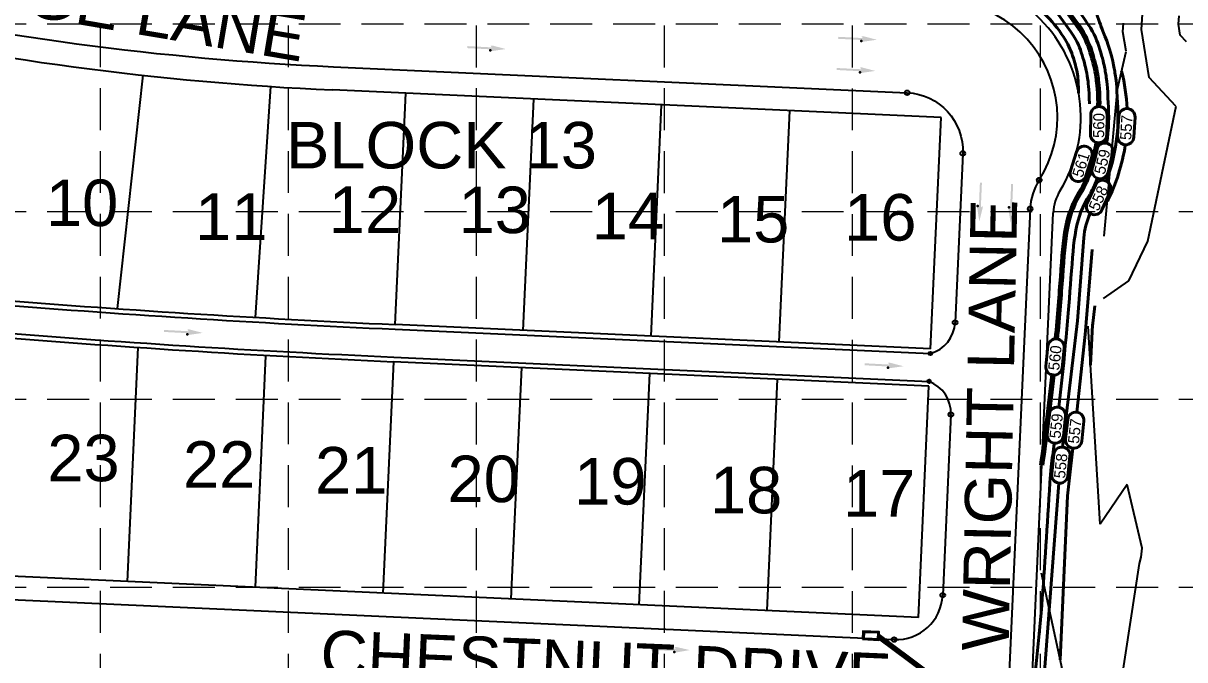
# Model space of a CAD drawing. Header units: feet. Extents: x 10084 to 13321, y 3329 to 8503.
# Drawn here: x 11265.9 to 11764.7, y 5804.2 to 6077.8 of the extents above; entities that cross this region are included whole.
import ezdxf
from ezdxf.enums import TextEntityAlignment as Align

# ---------------------------------------------------------------- set-up
doc = ezdxf.new("R2010")
doc.units = ezdxf.units.FT
doc.header["$LTSCALE"] = 40
doc.header["$MEASUREMENT"] = 0
for name, pattern in [('( Dashdot )', [1.001, 0.5, -0.25, 0.001, -0.25]), ('CENTERX2', [4, 2.5, -0.5, 0.5, -0.5]), ('DASHED', [0.75, 0.5, -0.25]), ('HIDDEN', [0.375, 0.25, -0.125])]:
    doc.linetypes.add(name, pattern=pattern)
for name, color, linetype in [('CONT-L', 55, 'Continuous'), ('CURB', 4, 'Continuous'), ('flow arrow', 4, 'Continuous'), ('GRID', 254, 'DASHED'), ('INLET', 4, 'Continuous'), ('Level 1', 7, 'Continuous'), ('LOT', 7, 'Continuous'), ('NAME', 6, 'Continuous'), ('ROW', 3, '( Dashdot )'), ('STORM', 2, 'Continuous'), ('storm CL', 7, 'CENTERX2')]:
    doc.layers.add(name, color=color, linetype=linetype)
doc.styles.get("Standard").update_dxf_attribs({"font": 'ARIAL.TTF'})
doc.styles.add('Style-CB101', font='CB101.shx')

msp = doc.modelspace()

# ---------------------------------------------------------------- hatches: boundary and pattern name
at = {"layer": 'flow arrow', "linetype": 'Continuous', "lineweight": 30}
h = msp.add_hatch(color=7, dxfattribs=at)
edge = h.paths.add_edge_path()
edge.add_line((11625.97, 6072.03), (11626.48, 6071.4))
edge.add_line((11626.48, 6071.4), (11615.91, 6071.94))
edge.add_line((11615.91, 6071.94), (11615.87, 6071.08))
edge.add_line((11615.87, 6071.08), (11626.44, 6070.54))
edge.add_line((11626.44, 6070.54), (11625.88, 6070.07))
edge.add_line((11625.88, 6070.07), (11625.88, 6070.06))
edge.add_ellipse((11626.41, 6069.99), major_axis=(-0.559, 0.029), ratio=0.285714, start_angle=342.8173, end_angle=484.7269)
edge.add_line((11626.72, 6069.84), (11626.72, 6069.84))
edge.add_line((11626.72, 6069.84), (11632.5, 6070.68))
edge.add_line((11632.5, 6070.68), (11626.84, 6072.15))
edge.add_line((11626.84, 6072.15), (11626.84, 6072.15))
edge.add_ellipse((11626.51, 6072.04), major_axis=(-0.559, 0.029), ratio=0.285714, start_angle=234.1685, end_angle=374.4967)
edge.add_line((11625.97, 6072.03), (11625.97, 6072.03))
edge.add_line((11625.97, 6072.03), (11625.97, 6072.03))
h = msp.add_hatch(color=7, dxfattribs=at)
edge = h.paths.add_edge_path()
edge.add_line((11466.67, 6068.03), (11467.19, 6067.39))
edge.add_line((11467.19, 6067.39), (11456.62, 6067.94))
edge.add_line((11456.62, 6067.94), (11456.58, 6067.08))
edge.add_line((11456.58, 6067.08), (11467.14, 6066.53))
edge.add_line((11467.14, 6066.53), (11466.58, 6066.06))
edge.add_line((11466.58, 6066.06), (11466.58, 6066.06))
edge.add_ellipse((11467.11, 6065.98), major_axis=(-0.559, 0.029), ratio=0.285714, start_angle=342.8173, end_angle=484.7269)
edge.add_line((11467.42, 6065.84), (11467.42, 6065.84))
edge.add_line((11467.42, 6065.84), (11473.21, 6066.68))
edge.add_line((11473.21, 6066.68), (11467.55, 6068.15))
edge.add_line((11467.55, 6068.15), (11467.55, 6068.15))
edge.add_ellipse((11467.21, 6068.04), major_axis=(-0.559, 0.029), ratio=0.285714, start_angle=234.1685, end_angle=374.4967)
edge.add_line((11466.67, 6068.03), (11466.67, 6068.03))
edge.add_line((11466.67, 6068.03), (11466.67, 6068.03))
h = msp.add_hatch(color=7, dxfattribs=at)
edge = h.paths.add_edge_path()
edge.add_line((11625.33, 6058.63), (11625.84, 6057.99))
edge.add_line((11625.84, 6057.99), (11615.27, 6058.54))
edge.add_line((11615.27, 6058.54), (11615.23, 6057.68))
edge.add_line((11615.23, 6057.68), (11625.8, 6057.13))
edge.add_line((11625.8, 6057.13), (11625.24, 6056.66))
edge.add_line((11625.24, 6056.66), (11625.24, 6056.66))
edge.add_ellipse((11625.77, 6056.59), major_axis=(-0.559, 0.029), ratio=0.285714, start_angle=342.8173, end_angle=484.7269)
edge.add_line((11626.08, 6056.44), (11626.08, 6056.44))
edge.add_line((11626.08, 6056.44), (11631.86, 6057.28))
edge.add_line((11631.86, 6057.28), (11626.2, 6058.75))
edge.add_line((11626.2, 6058.75), (11626.2, 6058.75))
edge.add_ellipse((11625.87, 6058.64), major_axis=(-0.559, 0.029), ratio=0.285714, start_angle=234.1685, end_angle=374.4967)
edge.add_line((11625.33, 6058.63), (11625.33, 6058.63))
edge.add_line((11625.33, 6058.63), (11625.33, 6058.63))
h = msp.add_hatch(color=7, dxfattribs=at)
edge = h.paths.add_edge_path()
edge.add_line((11677.79, 5999.13), (11677.16, 5998.61))
edge.add_line((11677.16, 5998.61), (11677.62, 6009.19))
edge.add_line((11677.62, 6009.19), (11676.76, 6009.22))
edge.add_line((11676.76, 6009.22), (11676.3, 5998.65))
edge.add_line((11676.3, 5998.65), (11675.83, 5999.21))
edge.add_line((11675.83, 5999.21), (11675.83, 5999.21))
edge.add_ellipse((11675.76, 5998.68), major_axis=(0.024, 0.559), ratio=0.285714, start_angle=342.8173, end_angle=484.7269)
edge.add_line((11675.61, 5998.36), (11675.61, 5998.36))
edge.add_line((11675.61, 5998.36), (11676.5, 5992.59))
edge.add_line((11676.5, 5992.59), (11677.92, 5998.26))
edge.add_line((11677.92, 5998.26), (11677.92, 5998.26))
edge.add_ellipse((11677.81, 5998.59), major_axis=(0.024, 0.559), ratio=0.285714, start_angle=234.1685, end_angle=374.4967)
edge.add_line((11677.79, 5999.14), (11677.79, 5999.13))
edge.add_line((11677.79, 5999.13), (11677.79, 5999.13))
h = msp.add_hatch(color=7, dxfattribs=at)
edge = h.paths.add_edge_path()
edge.add_line((11691.2, 5998.6), (11690.57, 5998.08))
edge.add_line((11690.57, 5998.08), (11691.03, 6008.66))
edge.add_line((11691.03, 6008.66), (11690.17, 6008.69))
edge.add_line((11690.17, 6008.69), (11689.71, 5998.12))
edge.add_line((11689.71, 5998.12), (11689.24, 5998.68))
edge.add_line((11689.24, 5998.68), (11689.23, 5998.68))
edge.add_ellipse((11689.16, 5998.15), major_axis=(0.024, 0.559), ratio=0.285714, start_angle=342.8173, end_angle=484.7269)
edge.add_line((11689.02, 5997.83), (11689.02, 5997.83))
edge.add_line((11689.02, 5997.83), (11689.91, 5992.06))
edge.add_line((11689.91, 5992.06), (11691.33, 5997.73))
edge.add_line((11691.33, 5997.73), (11691.33, 5997.73))
edge.add_ellipse((11691.22, 5998.06), major_axis=(0.024, 0.559), ratio=0.285714, start_angle=234.1685, end_angle=374.4967)
edge.add_line((11691.2, 5998.61), (11691.2, 5998.6))
edge.add_line((11691.2, 5998.6), (11691.2, 5998.6))
h = msp.add_hatch(color=7, dxfattribs=at)
edge = h.paths.add_edge_path()
edge.add_line((11336.48, 5946.06), (11337, 5945.42))
edge.add_line((11337, 5945.42), (11326.43, 5945.98))
edge.add_line((11326.43, 5945.98), (11326.38, 5945.12))
edge.add_line((11326.38, 5945.12), (11336.95, 5944.56))
edge.add_line((11336.95, 5944.56), (11336.39, 5944.09))
edge.add_line((11336.39, 5944.09), (11336.39, 5944.09))
edge.add_ellipse((11336.92, 5944.02), major_axis=(-0.559, 0.029), ratio=0.285714, start_angle=342.8173, end_angle=484.7269)
edge.add_line((11337.23, 5943.87), (11337.23, 5943.87))
edge.add_line((11337.23, 5943.87), (11343.01, 5944.7))
edge.add_line((11343.01, 5944.7), (11337.36, 5946.18))
edge.add_line((11337.36, 5946.18), (11337.36, 5946.18))
edge.add_ellipse((11337.02, 5946.07), major_axis=(-0.559, 0.029), ratio=0.285714, start_angle=234.1685, end_angle=374.4967)
edge.add_line((11336.48, 5946.06), (11336.48, 5946.06))
edge.add_line((11336.48, 5946.06), (11336.48, 5946.06))
h = msp.add_hatch(color=7, dxfattribs=at)
edge = h.paths.add_edge_path()
edge.add_line((11637.38, 5931.73), (11637.9, 5931.1))
edge.add_line((11637.9, 5931.1), (11627.33, 5931.65))
edge.add_line((11627.33, 5931.65), (11627.29, 5930.79))
edge.add_line((11627.29, 5930.79), (11637.85, 5930.24))
edge.add_line((11637.85, 5930.24), (11637.29, 5929.77))
edge.add_line((11637.29, 5929.77), (11637.29, 5929.76))
edge.add_ellipse((11637.82, 5929.69), major_axis=(-0.559, 0.029), ratio=0.285714, start_angle=342.8173, end_angle=484.7269)
edge.add_line((11638.14, 5929.54), (11638.13, 5929.54))
edge.add_line((11638.13, 5929.54), (11643.92, 5930.38))
edge.add_line((11643.92, 5930.38), (11638.26, 5931.85))
edge.add_line((11638.26, 5931.85), (11638.26, 5931.85))
edge.add_ellipse((11637.93, 5931.74), major_axis=(-0.559, 0.029), ratio=0.285714, start_angle=234.1685, end_angle=374.4967)
edge.add_line((11637.38, 5931.73), (11637.38, 5931.73))
edge.add_line((11637.38, 5931.73), (11637.38, 5931.73))
h = msp.add_hatch(color=7, dxfattribs=at)
edge = h.paths.add_edge_path()
edge.add_line((11545.63, 5809.59), (11546.16, 5808.97))
edge.add_line((11546.16, 5808.97), (11535.58, 5809.23))
edge.add_line((11535.58, 5809.23), (11535.56, 5808.37))
edge.add_line((11535.56, 5808.37), (11546.14, 5808.11))
edge.add_line((11546.14, 5808.11), (11545.59, 5807.62))
edge.add_line((11545.59, 5807.62), (11545.59, 5807.62))
edge.add_ellipse((11546.12, 5807.56), major_axis=(-0.56, 0.014), ratio=0.285714, start_angle=342.8173, end_angle=484.7269)
edge.add_line((11546.44, 5807.42), (11546.44, 5807.42))
edge.add_line((11546.44, 5807.42), (11552.19, 5808.41))
edge.add_line((11552.19, 5808.41), (11546.5, 5809.73))
edge.add_line((11546.5, 5809.73), (11546.5, 5809.73))
edge.add_ellipse((11546.17, 5809.61), major_axis=(-0.56, 0.014), ratio=0.285714, start_angle=234.1685, end_angle=374.4967)
edge.add_line((11545.62, 5809.59), (11545.63, 5809.59))
edge.add_line((11545.63, 5809.59), (11545.63, 5809.59))

# ---------------------------------------------------------------- linework, layer by layer
at = {"layer": 'CONT-L', "color": 5, "extrusion": (0.997604, -0.069176, 0)}
for points, elevation in [([(6873.13, 556), (6888.66, 556)], 11297.73), ([(6871.47, 557), (6875.24, 557)], 11289.87)]:
    msp.add_lwpolyline(points, dxfattribs=dict(at, elevation=elevation))
at = {"layer": 'CONT-L', "color": 5}
for points, elevation in [([(11762.02, 6077.34), (11762.27, 6080.95)], 554), ([(11749.5, 6054.45), (11746.12, 6075.12)], 556), ([(11735.85, 6049.37), (11739.53, 6065.69)], 557), ([(11748.84, 5984.1), (11760.96, 6042.19)], 556), ([(11728.4, 5862.54), (11723.3, 5947.63)], 556), ([(11745.95, 5848.32), (11746.38, 5852.14)], 556), ([(11745.3, 5845.62), (11745.95, 5848.32)], 556), ([(11712.23, 5799.74), (11703.23, 5841.42)], 557), ([(11737.51, 5795.11), (11745.3, 5845.62)], 556)]:
    msp.add_lwpolyline(points, dxfattribs=dict(at, elevation=elevation))
at = {"layer": 'CONT-L', "color": 5, "extrusion": (0.986873, 0.161497, 0)}
for points, elevation in [([(4093.27, 554), (4098.04, 554)], 12589.09), ([(4090.18, 557), (4098.61, 557)], 12565.02)]:
    msp.add_lwpolyline(points, dxfattribs=dict(at, elevation=elevation))
at = {"layer": 'CONT-L', "color": 5, "extrusion": (0.73068, 0.682721, 0)}
for points, elevation in [([(-3597.37, 554), (-3593.55, 554)], 12740.74), ([(-3614.54, 556), (-3597.77, 556)], 12718.62)]:
    msp.add_lwpolyline(points, dxfattribs=dict(at, elevation=elevation))
at = {"layer": 'CONT-L', "color": 5, "extrusion": (0.995903, -0.090431, 0), "elevation": 11140.71}
msp.add_lwpolyline([(7022.48, 557), (7085.88, 557)], dxfattribs=at)
at = {"layer": 'CONT-L', "color": 5, "extrusion": (0.901055, -0.433705, 0), "elevation": 7991.02}
msp.add_lwpolyline([(10468.66, 556), (10487.54, 556)], dxfattribs=at)
at = {"layer": 'CONT-L', "color": 5, "extrusion": (0.572946, -0.819593, 0), "elevation": 1836.17}
msp.add_lwpolyline([(13028.22, 556), (13041.39, 556)], dxfattribs=at)
at = {"layer": 'CONT-L', "color": 5, "extrusion": (0.825101, -0.564985, 0), "elevation": 6364.88}
msp.add_lwpolyline([(11484.16, 556), (11463.55, 556)], dxfattribs=at)
at = {"layer": 'CONT-L', "color": 5, "extrusion": (0.974234, 0.22554, 0), "elevation": 12763.62}
msp.add_lwpolyline([(3052.08, 556), (3080.2, 556)], dxfattribs=at)
at = {"layer": 'CURB', "color": 7}
for p, q in [((11399.24, 6059.09), (11645.53, 6047.92)), ((11669.38, 6021.82), (11666.08, 5949.17)), ((11698.33, 5998.03), (11673.02, 5440.05)), ((11425.6, 5946.28), (11655.47, 5935.86)), ((11425.06, 5934.3), (11654.92, 5923.87)), ((11664.29, 5909.65), (11660.77, 5832.01)), ((11207.8, 5832.53), (11639.88, 5812.94))]:
    msp.add_line(p, q, dxfattribs=at)
for centre, radius in [((11645.53, 6047.92), 1), ((11669.38, 6021.82), 1), ((11702.22, 6010.37), 1), ((11698.33, 5998.03), 1), ((11666.08, 5949.17), 1), ((11655.47, 5935.86), 0.75), ((11654.92, 5923.87), 0.75), ((11664.29, 5909.65), 1), ((11660.77, 5832.01), 1), ((11639.88, 5812.94), 1)]:
    msp.add_circle(centre, radius, dxfattribs=at)
for centre, radius, start, end in [((11456.55, 7322.79), 1265, 247.34383, 267.40314), ((11660.07, 6037.25), 50, 327.4767, 117.3296), ((11723.3, 5996.93), 25, 147.4767, 177.4804), ((11651.87, 10935.15), 4994, 265.35729, 267.40314), ((11651.87, 10935.15), 5006, 265.35729, 267.40314), ((11651.6, 5949.83), 14.5, 285.4833, 357.4031), ((11649.8, 5910.3), 14.5, 357.4031, 69.3234), ((11640.79, 5832.92), 20, 267.4031, 357.4031)]:
    msp.add_arc(centre, radius, start, end, dxfattribs=at)
at = {"layer": 'CURB', "color": 7, "extrusion": (0, 0, -1)}
msp.add_arc((-11644.4, 6022.95), 25, 92.5969, 182.5969, dxfattribs=at)
at = {"layer": 'flow arrow', "color": 7, "linetype": 'Continuous', "lineweight": 30}
for p in [(11466.58, 6066.06), (11625.88, 6070.07), (11625.24, 6056.66), (11675.83, 5999.21), (11689.24, 5998.68), (11336.39, 5944.09), (11637.29, 5929.77), (11545.59, 5807.62)]:
    msp.add_point(p, dxfattribs=at)
at = {"layer": 'GRID', "color": 252, "linetype": 'HIDDEN', "lineweight": 0, "ltscale": 1.8}
for p, q in [((11299.17, 3736.84), (11299.17, 8418.16)), ((11379.88, 3736.83), (11379.88, 8418.16)), ((11460.59, 3736.82), (11460.59, 8418.16)), ((11541.3, 3736.8), (11541.3, 8418.16)), ((11622.01, 3736.79), (11622.01, 8418.16)), ((11702.72, 3736.78), (11702.72, 8418.16)), ((10169.24, 6077.58), (13236.21, 6077.58)), ((10169.24, 5996.87), (13236.21, 5996.87)), ((10169.24, 5916.16), (13236.21, 5916.16)), ((10169.24, 5835.45), (13236.21, 5835.45))]:
    msp.add_line(p, q, dxfattribs=at)
at = {"layer": 'INLET', "color": 5, "flags": 128}
for points in [[(11626.37, 5813.05), (11633.37, 5812.73), (11633.52, 5816.23), (11626.53, 5816.55)], [(11626.89, 5813.53), (11632.89, 5813.26), (11633, 5815.75), (11627.01, 5816.02)]]:
    msp.add_lwpolyline(points, close=True, dxfattribs=at)
at = {"layer": 'Level 1', "color": 5, "linetype": 'Continuous', "lineweight": 40}
for p, q in [((11718.61, 5949.83), (11721.35, 5985.51)), ((11712.23, 5895.67), (11718.61, 5949.83)), ((11691.96, 5636.85), (11710.68, 5880.18))]:
    msp.add_line(p, q, dxfattribs=at)
at = {"layer": 'Level 1', "color": 5, "linetype": 'Continuous', "lineweight": 40, "flags": 128}
for points in [[(11731.34, 6038.43), (11731.22, 6029.86), (11731.22, 6029.86, -1), (11724.22, 6029.96), (11724.22, 6029.96), (11724.35, 6038.53), (11724.35, 6038.53, -1), (11731.34, 6038.43)], [(11743.37, 6037.4), (11742.87, 6028.84), (11742.87, 6028.84, -1), (11735.88, 6029.24), (11735.88, 6029.24), (11736.38, 6037.8), (11736.38, 6037.8, -1), (11743.37, 6037.4)], [(11733.76, 6021.99), (11731.76, 6013.65), (11731.76, 6013.65, -1), (11724.95, 6015.29), (11724.95, 6015.29), (11726.96, 6023.63), (11726.96, 6023.63, -1), (11733.76, 6021.99)], [(11724.86, 6020.4), (11722.31, 6012.22), (11722.31, 6012.22, -1), (11715.63, 6014.3), (11715.63, 6014.3), (11718.18, 6022.48), (11718.18, 6022.48, -1), (11724.86, 6020.4)], [(11732.71, 6005.34), (11729.16, 5997.54), (11729.16, 5997.54, -1), (11722.79, 6000.44), (11722.79, 6000.44), (11726.34, 6008.24), (11726.34, 6008.24, -1), (11732.71, 6005.34)], [(11712.92, 5938.25), (11712.02, 5929.73), (11712.02, 5929.73, -1), (11705.05, 5930.47), (11705.05, 5930.47), (11705.96, 5938.99), (11705.96, 5938.99, -1), (11712.92, 5938.25)], [(11713.49, 5908.97), (11712.58, 5900.45), (11712.58, 5900.45, -1), (11705.62, 5901.19), (11705.62, 5901.19), (11706.53, 5909.71), (11706.53, 5909.71, -1), (11713.49, 5908.97)], [(11721.41, 5906.77), (11720.5, 5898.25), (11720.5, 5898.25, -1), (11713.54, 5898.99), (11713.54, 5898.99), (11714.45, 5907.51), (11714.45, 5907.51, -1), (11721.41, 5906.77)], [(11715.44, 5891.81), (11714.53, 5883.28), (11714.53, 5883.29, -1), (11707.57, 5884.03), (11707.57, 5884.03), (11708.48, 5892.55), (11708.48, 5892.55, -1), (11715.44, 5891.81)]]:
    msp.add_lwpolyline(points, format="xyb", dxfattribs=at)
for points in [[(11718.33, 5910.62), (11721.95, 5944.04), (11722.34, 5949.18), (11724.89, 5980.6)], [(11724.31, 5930.79), (11725.1, 5948.21), (11725.05, 5947.65), (11726.06, 5956.29)], [(11711.25, 5804.26), (11714.34, 5874.63), (11715.28, 5882.49), (11716.65, 5895.14)]]:
    msp.add_lwpolyline(points, dxfattribs=at)
at = {"layer": 'Level 1', "color": 5, "linetype": 'Continuous', "lineweight": 40}
for centre, radius, start, end in [((11660.07, 6037.25), 63, 36.24, 48.308), ((11659.28, 6037.41), 80.77, 2.6118, 14.1349), ((11659.28, 6037.41), 76.77, 339.0595, 5.0576), ((11659.28, 6037.41), 72.77, 351.1441, 5.0576), ((11659.28, 6037.41), 80.77, 333.3638, 351.5524), ((11659.28, 6037.41), 72.77, 333.109, 338.8752), ((11751.27, 5983.21), 30, 154.7333, 175.6039)]:
    msp.add_arc(centre, radius, start, end, dxfattribs=at)
at = {"layer": 'Level 1', "color": 5, "linetype": 'Continuous', "lineweight": 70}
for start, end in [(3.8057, 5.0576), (333.109, 350.8314)]:
    msp.add_arc((11659.28, 6037.41), 68.77, start, end, dxfattribs=at)
at = {"layer": 'Level 1', "color": 5, "linetype": 'Continuous', "lineweight": 40}
for points, knots in [([(11722.46, 6102.61), (11725.06, 6084.99), (11731.16, 6071.5), (11734.27, 6060.07), (11734.72, 6056.5), (11735.61, 6051.36), (11735.79, 6043.39)], [0, 0, 0, 0, 0.205845, 0.470564, 0.735282, 1, 1, 1, 1]), ([(11718.22, 6084.35), (11724.01, 6076.65), (11727.26, 6070.57), (11730.34, 6059.29), (11730.76, 6055.91), (11731.62, 6050.97), (11731.8, 6043.3)], [0, 0, 0, 0, 0.233629, 0.489086, 0.744543, 1, 1, 1, 1]), ([(11710.66, 5912.78), (11713.08, 5933.5), (11716.8, 5977.59), (11717.51, 5994.32), (11723.95, 6004.11)], [0, 0, 0, 0, 0.459507, 1, 1, 1, 1])]:
    msp.add_open_spline(points, degree=3, knots=knots, dxfattribs=at)
for points in [[(11710.16, 6081.74), (11717.01, 6072.78), (11719.7, 6067.88), (11722.47, 6057.74), (11722.85, 6054.73), (11723.63, 6050.19), (11723.8, 6043.11)], [(11710.88, 6074.5), (11713.62, 6070.65), (11715.97, 6066.37), (11718.54, 6056.96), (11718.86, 6054.39), (11718.96, 6051.83), (11719.15, 6047.72)], [(11707.3, 5887.23), (11707.79, 5890.56), (11708.27, 5893.94), (11708.73, 5897.34)], [(11698.83, 5788.37), (11703.23, 5814.28), (11704.79, 5850.73), (11707.3, 5887.23)]]:
    msp.add_open_spline(points, degree=3, dxfattribs=at)
at = {"layer": 'Level 1', "color": 5, "linetype": 'Continuous', "lineweight": 70}
for points, knots in [([(11715.03, 6081.95), (11720.63, 6074.49), (11723.52, 6069.08), (11726.4, 6058.52), (11726.8, 6055.32), (11727.62, 6050.58), (11727.8, 6043.2)], [0, 0, 0, 0, 0.233629, 0.489086, 0.744543, 1, 1, 1, 1]), ([(11709.68, 5942.11), (11710.59, 5952.05), (11712.98, 5981.88), (11713.56, 5995.6), (11720.61, 6006.31)], [0, 0, 0, 0, 0.306954, 1, 1, 1, 1])]:
    msp.add_open_spline(points, degree=3, knots=knots, dxfattribs=at)
msp.add_open_spline([(11703.34, 5887.82), (11705.23, 5900.5), (11706.84, 5913.86), (11708.16, 5926.62)], degree=3, dxfattribs=at)
at = {"layer": 'LOT', "color": 7}
for p, q in [((11306.44, 5955.12), (11317.45, 6055.41)), ((11365.66, 5951.37), (11372.24, 6050.59)), ((11425.69, 5948.28), (11430.2, 6047.68)), ((11480.64, 5945.79), (11485.15, 6045.19)), ((11535.58, 5943.3), (11540.09, 6042.7)), ((11590.62, 5940.8), (11595.13, 6040.2)), ((11310.67, 5837.88), (11315.24, 5938.48)), ((11365.62, 5835.39), (11370.13, 5934.79)), ((11420.56, 5832.9), (11425.07, 5932.29)), ((11475.5, 5830.4), (11480.01, 5929.8)), ((11530.45, 5827.91), (11534.96, 5927.31)), ((11585.39, 5825.42), (11589.9, 5924.82))]:
    msp.add_line(p, q, dxfattribs=at)
at = {"layer": 'ROW', "color": 7, "linetype": 'Continuous'}
for p, q in [((11660.07, 6037.25), (11398.79, 6049.1)), ((11655.56, 5937.86), (11660.07, 6037.25)), ((11682.18, 5421.38), (11708.26, 5996.3)), ((11655.56, 5937.86), (11425.69, 5948.28)), ((11654.83, 5921.87), (11424.97, 5932.3)), ((11650.32, 5822.47), (11654.83, 5921.87)), ((11650.32, 5822.47), (11208.25, 5842.52))]:
    msp.add_line(p, q, dxfattribs=at)
for centre, radius, start, end in [((11456.55, 7322.79), 1275, 247.34383, 267.40314), ((11660.07, 6037.25), 60, 328.4481, 116.3582), ((11728.24, 5995.39), 20, 148.4481, 177.4031), ((11651.87, 10935.15), 4992, 265.35729, 267.40314), ((11651.87, 10935.15), 5008, 265.35729, 267.40314)]:
    msp.add_arc(centre, radius, start, end, dxfattribs=at)
at = {"layer": 'STORM', "color": 5}
for p, q in [((11653.03, 5798.63), (11633.39, 5813.24)), ((11653.92, 5799.83), (11633.47, 5815.05))]:
    msp.add_line(p, q, dxfattribs=at)
at = {"layer": 'storm CL', "color": 5, "flags": 128}
msp.add_lwpolyline([(11675.77, 5611.12), (11681.62, 5739.9), (11681.62, 5739.9, 0.249068), (11653.47, 5799.23), (11653.47, 5799.23), (11632.95, 5814.5)], format="xyb", dxfattribs=at)

# ---------------------------------------------------------------- texts
at = {"layer": 'Level 1', "color": 5, "linetype": 'Continuous', "lineweight": 40, "style": 'Style-CB101'}
for s, rotation, p in [('560', 89.1592, (11725.3, 6028.5)), ('557', 86.6801, (11736.9, 6027.74)), ('561', 72.7117, (11716.26, 6012.59)), ('559', 76.4663, (11725.69, 6013.63)), ('558', 65.5174, (11723.2, 5998.67)), ('560', 83.919, (11706, 5928.92)), ('559', 83.919, (11706.56, 5899.64)), ('557', 83.919, (11714.49, 5897.44)), ('558', 83.919, (11708.51, 5882.48))]:
    msp.add_text(s, height=4.8, rotation=rotation, dxfattribs=at).set_placement(p, align=Align.TOP_LEFT)
at = {"layer": 'NAME', "color": 7}
for s, rotation, p in [('CARRIAGE LANE', 350.4457, (11163.53, 6108.66)), ('WRIGHT LANE', 88.8943, (11679.07, 5808.13)), ('CHESTNUT DRIVE', 357.6015, (11393.64, 5807.09))]:
    msp.add_text(s, height=20, rotation=rotation, dxfattribs=at).set_placement(p, align=Align.MIDDLE_LEFT)
for s, p in [('BLOCK 13', (11378.79, 6025.37)), ('10', (11275.68, 6000.6)), ('12', (11397.16, 5997.63)), ('13', (11452.88, 5997.57)), ('11', (11339.74, 5994.67)), ('14', (11510.09, 5994.9)), ('15', (11563.84, 5993.58)), ('16', (11618.45, 5994.37)), ('23', (11276.28, 5890.96)), ('22', (11334.54, 5888.14)), ('21', (11391.23, 5885.68)), ('20', (11448.13, 5881.97)), ('19', (11502.53, 5880.95)), ('18', (11560.83, 5877.16)), ('17', (11617.96, 5875.76))]:
    msp.add_text(s, height=20, dxfattribs=at).set_placement(p, align=Align.MIDDLE_LEFT)

doc.saveas('drawing.dxf')
